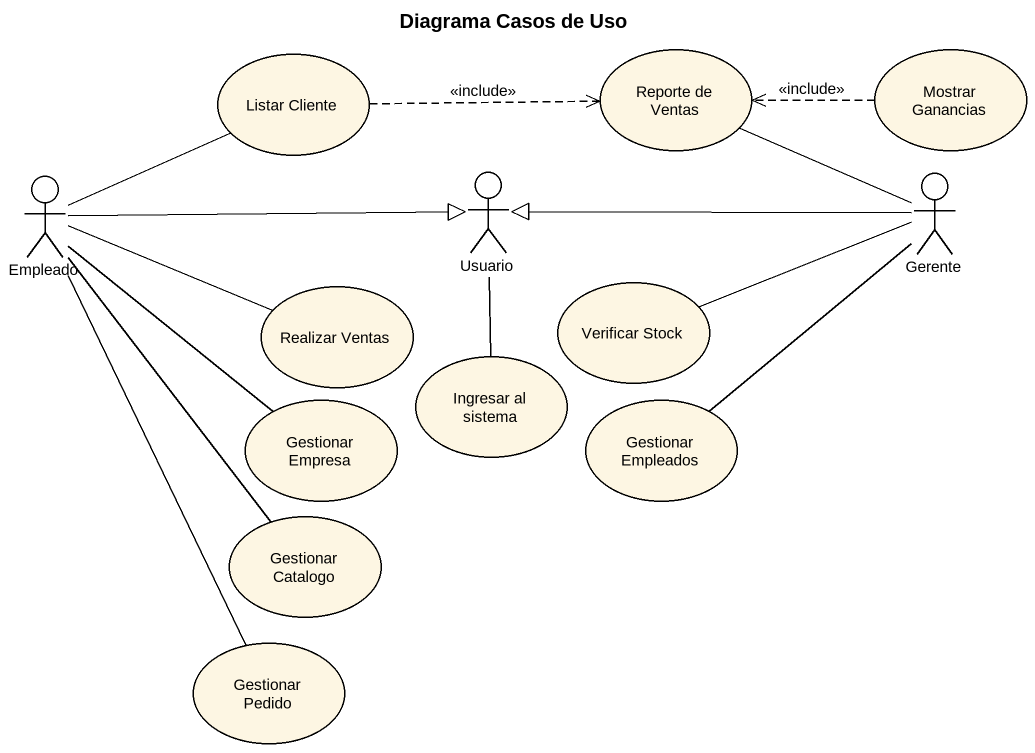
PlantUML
@startuml
title Diagrama Casos de Uso
usecase "Listar Cliente" as Listar_Cliente
usecase "Reporte de Ventas" as Reporte_de_Ventas
usecase "Mostrar Ganancias" as Mostrar_Ganancias
actor Empleado
actor Usuario
actor Gerente
usecase "Realizar Ventas" as Realizar_Ventas
usecase "Verificar Stock" as Verificar_Stock
usecase "Ingresar al sistema" as Ingresar_al_sistema
usecase "Gestionar Empresa" as Gestionar_Empresa
usecase "Gestionar Empleados" as Gestionar_Empleados
usecase "Gestionar Catalogo" as Gestionar_Catalogo
usecase "Gestionar Pedido" as Gestionar_Pedido
Listar_Cliente .right.> Reporte_de_Ventas : <<include>>
Mostrar_Ganancias .left.> Reporte_de_Ventas : <<include>>
Empleado -right- Listar_Cliente
Empleado -right-|> Usuario
Empleado -right- Realizar_Ventas
Empleado -- Gestionar_Empresa
Empleado -- Gestionar_Catalogo
Empleado -- Gestionar_Pedido
Usuario -- Ingresar_al_sistema
Gerente -left- Reporte_de_Ventas
Gerente -left-|> Usuario
Gerente -left- Verificar_Stock
Gestionar_Empleados -up- Gerente
@enduml
